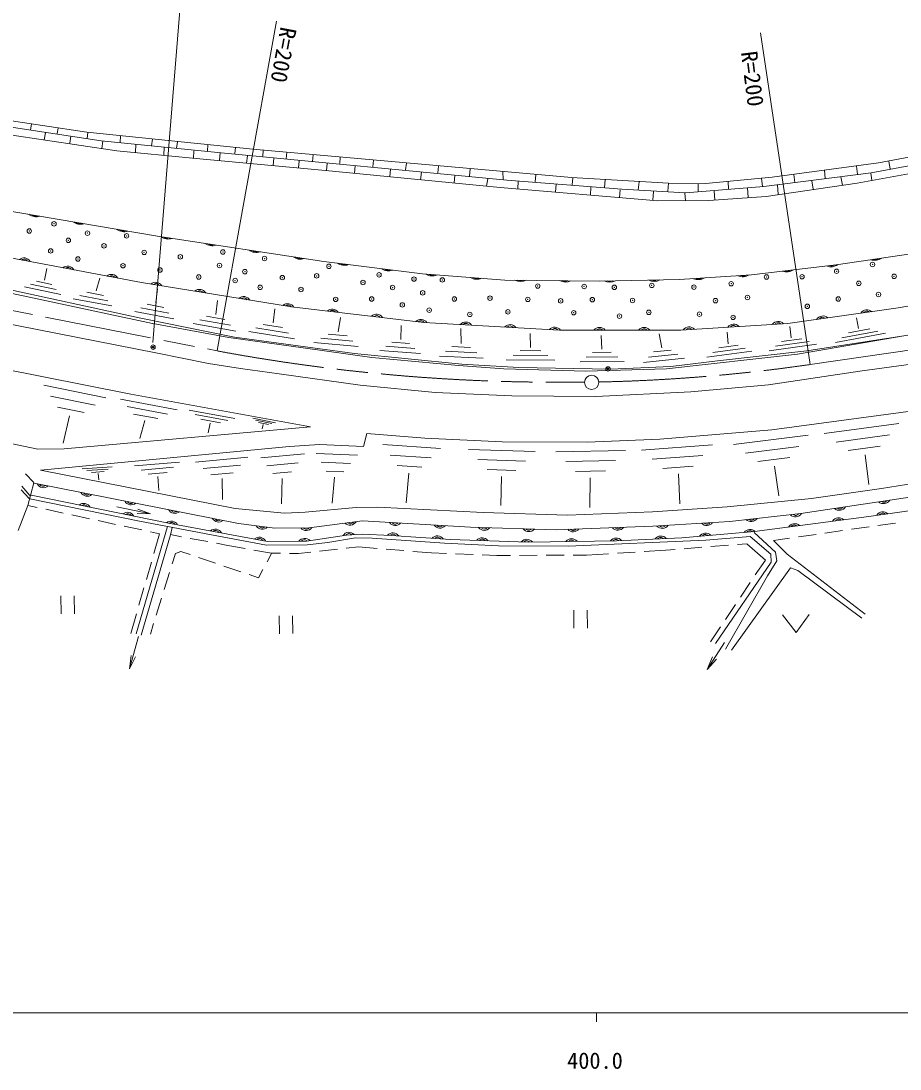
# Model space of a CAD drawing. Units: millimetres, scale not verified. Extents: x 40000 to 680000, y 20000 to 380000.
# Drawn here: x 403526 to 502026, y 198715 to 316098 of the extents above; entities that cross this region are included whole.
import ezdxf
from ezdxf.enums import TextEntityAlignment as Align

# ---------------------------------------------------------------- set-up
doc = ezdxf.new("R2010")
doc.units = ezdxf.units.MM
doc.header["$LTSCALE"] = 1000
doc.header["$PDMODE"] = 32
doc.header["$PDSIZE"] = 500
doc.linetypes.add('CHAIN', pattern=[18.5, 12, -1.5, 3.5, -1.5])
for name, color, linetype, lineweight in [('M-BGD', 7, 'Continuous', 13), ('M-BMK', 2, 'CHAIN', 13), ('M-BMK-SRVR', 3, 'Continuous', 13), ('M-STR-STRC', 7, 'Continuous', 13), ('M-TTL-BAND', 7, 'Continuous', 13)]:
    doc.layers.add(name, color=color, linetype=linetype, lineweight=lineweight)
doc.styles.add('ＭＳ ゴシック', font='')
doc.styles.get('ＭＳ ゴシック').set_extended_font_data('MS Gothic')

# ---------------------------------------------------------------- blocks, each defined once
blk = doc.blocks.new('田')
at = {"color": 7, "linetype": 'Continuous', "lineweight": 13}
for p, q in [((-0.75, 1), (-0.75, -1)), ((0.75, -1), (0.75, 1))]:
    blk.add_line(p, q, dxfattribs=at)
blk = doc.blocks.new('畑')
at = {"color": 7, "linetype": 'Continuous', "lineweight": 13}
for p, q in [((-1.5, 1), (0, -1)), ((0, -1), (1.5, 1))]:
    blk.add_line(p, q, dxfattribs=at)

msp = doc.modelspace()

# ---------------------------------------------------------------- linework, layer by layer
at = {"layer": 'M-BGD'}
for p, q in [((410899, 303632), (392842, 306370)), ((392982, 305647), (412508, 302686)), ((404721, 304540), (404610, 303908)), ((407692, 304098), (407566, 303481)), ((402285, 303346), (414274, 301545)), ((406286, 303576), (406112, 302802)), ((409131, 303181), (408989, 302406)), ((429503, 301758), (410899, 303632)), ((411028, 303608), (410949, 302944)), ((414695, 303228), (414648, 302485)), ((418272, 302863), (418162, 302120)), ((412508, 302686), (425952, 301326)), ((412703, 302628), (412577, 301822)), ((416391, 302247), (416344, 301409)), ((419584, 301915), (419537, 301061)), ((421054, 302563), (420944, 301852)), ((424469, 302231), (424437, 301536)), ((427572, 301925), (427498, 301240)), ((465199, 298550), (429503, 301758)), ((498774, 299085), (514539, 302046)), ((512427, 302672), (499604, 300196)), ((414274, 301545), (422763, 300722)), ((422763, 300722), (437633, 299332)), ((422888, 301567), (422841, 300729)), ((425860, 301314), (425765, 300508)), ((425952, 301326), (457962, 298285)), ((428900, 300988), (428816, 300187)), ((430670, 301588), (430618, 300956)), ((431861, 300714), (431798, 299923)), ((433305, 301388), (433252, 300661)), ((436266, 301114), (436182, 300366)), ((439301, 300829), (439238, 300134)), ((443042, 300503), (442958, 299776)), ((497229, 297943), (511944, 300619)), ((434696, 300440), (434612, 299649)), ((437633, 299332), (457237, 297429)), ((437836, 300144), (437773, 299354)), ((440987, 299870), (440892, 299070)), ((444929, 299491), (444865, 298669)), ((446720, 300176), (446625, 299407)), ((450314, 299828), (450229, 299091)), ((453854, 299533), (453802, 298732)), ((499604, 300196), (487689, 298618)), ((493552, 299373), (493647, 298456)), ((497145, 299836), (497261, 298951)), ((500760, 300374), (500918, 299541)), ((352121, 298990), (417039, 286794)), ((448396, 299164), (448290, 298321)), ((452137, 298796), (452084, 297953)), ((455825, 298427), (455699, 297605)), ((457532, 299207), (457553, 298374)), ((457962, 298285), (470846, 297244)), ((461231, 298859), (461157, 298079)), ((476095, 297932), (465199, 298550)), ((465362, 298511), (465278, 297752)), ((468977, 298287), (468914, 297444)), ((487689, 298618), (480234, 297886)), ((486512, 298456), (486597, 297592)), ((486771, 297565), (498774, 299085)), ((490106, 298898), (490232, 298024)), ((492140, 298203), (492277, 297244)), ((495407, 298624), (495586, 297718)), ((498747, 299056), (498853, 298266)), ((457237, 297429), (474898, 295936)), ((459250, 298132), (459187, 297320)), ((463486, 297794), (463413, 296951)), ((467396, 297489), (467333, 296583)), ((470652, 297202), (470589, 296338)), ((470846, 297244), (477968, 296844)), ((472792, 298066), (472676, 297191)), ((474404, 296991), (474330, 296021)), ((476090, 297918), (476006, 297023)), ((480234, 297886), (476095, 297932)), ((477968, 296844), (486771, 297565)), ((479389, 297834), (479399, 297044)), ((481212, 297054), (481264, 296064)), ((482761, 298087), (482803, 297307)), ((484942, 297360), (485016, 296369)), ((487041, 296451), (497229, 297943)), ((488283, 297707), (488378, 296685)), ((474898, 295936), (480609, 295988)), ((477913, 296801), (477976, 296000)), ((480609, 295988), (487041, 296451)), ((418839, 291986), (399100, 295347)), ((365580, 293926), (416773, 282843)), ((437458, 289159), (418839, 291986)), ((503505, 290066), (494862, 288785)), ((448502, 287772), (437458, 289159)), ((494862, 288785), (485366, 287665)), ((369200, 288565), (418636, 278947)), ((406173, 287056), (406422, 288377)), ((457731, 287078), (448502, 287772)), ((485366, 287665), (477310, 287131)), ((394792, 287206), (418265, 282221)), ((407485, 286011), (404586, 286634)), ((406988, 286576), (405249, 286949)), ((411935, 285856), (412375, 287296)), ((417039, 286794), (433848, 284075)), ((468348, 286971), (457731, 287078)), ((477310, 287131), (468348, 286971)), ((407982, 285447), (403924, 286318)), ((413247, 284771), (410135, 285340)), ((412771, 285365), (410904, 285706)), ((418631, 284540), (418807, 286108)), ((501829, 283952), (513942, 286176)), ((413722, 284177), (409366, 284974)), ((419530, 284021), (417653, 284362)), ((425379, 283206), (425563, 284791)), ((433848, 284075), (448681, 282345)), ((420665, 282747), (416283, 283544)), ((420098, 283384), (416968, 283953)), ((426368, 282673), (424309, 283035)), ((431781, 282299), (431965, 283868)), ((489469, 282221), (501829, 283952)), ((490525, 278767), (514497, 282919)), ((416773, 282843), (427467, 280683)), ((418300, 282217), (426804, 280652)), ((427618, 281374), (422813, 282221)), ((426993, 282023), (423561, 282628)), ((432834, 281780), (430647, 282121)), ((439064, 281285), (439320, 282870)), ((446079, 280414), (446135, 281983)), ((448681, 282345), (463883, 281480)), ((477480, 281480), (489469, 282221)), ((489843, 280627), (489659, 281876)), ((497384, 281659), (497135, 282843)), ((426804, 280652), (435152, 279490)), ((427467, 280683), (440908, 278852)), ((434170, 280507), (429066, 281303)), ((433502, 281143), (429856, 281712)), ((440700, 280245), (437143, 280565)), ((440074, 280837), (437940, 281029)), ((452837, 279961), (452797, 281649)), ((460608, 279525), (460584, 281093)), ((463883, 281480), (477480, 281480)), ((468601, 279329), (468553, 280882)), ((475323, 279480), (475051, 281057)), ((482784, 279934), (482647, 281230)), ((491575, 279145), (504979, 281232)), ((500405, 281129), (494803, 280083)), ((499522, 281374), (495521, 280627)), ((498639, 281620), (496238, 281172)), ((435152, 279490), (442842, 278399)), ((441326, 279653), (436346, 280101)), ((447675, 279418), (444421, 279667)), ((447043, 279991), (445090, 280140)), ((453896, 279537), (451795, 279633)), ((484664, 279463), (481054, 278965)), ((483897, 279795), (481731, 279496)), ((492659, 279891), (487356, 279144)), ((491840, 280201), (488052, 279667)), ((491021, 280510), (488748, 280190)), ((418636, 278947), (424536, 277747)), ((440908, 278852), (452938, 277643)), ((442842, 278399), (452540, 277498)), ((448307, 278846), (443751, 279194)), ((455324, 278348), (450420, 278572)), ((454610, 278943), (451107, 279103)), ((462568, 278636), (458674, 278671)), ((461782, 279166), (459445, 279187)), ((470389, 278485), (466868, 278449)), ((469668, 278995), (467556, 278974)), ((477856, 278316), (473275, 277843)), ((477111, 278774), (473839, 278436)), ((476366, 279232), (474402, 279029)), ((475872, 277131), (490525, 278767)), ((485431, 279130), (480377, 278433)), ((481577, 278046), (491575, 279145)), ((497527, 276886), (509979, 278584)), ((399299, 277557), (415838, 274306)), ((424536, 277747), (428137, 277164)), ((428137, 277164), (432459, 276581)), ((452540, 277498), (457626, 277131)), ((452938, 277643), (459310, 277277)), ((457626, 277131), (466802, 276882)), ((463355, 278106), (457903, 278156)), ((459310, 277277), (469601, 277094)), ((471109, 277974), (466179, 277924)), ((466802, 276882), (475872, 277131)), ((469601, 277094), (476358, 277387)), ((476358, 277387), (481577, 278046)), ((432459, 276581), (441546, 275291)), ((487288, 275343), (497527, 276886)), ((406080, 275294), (413051, 273875)), ((441546, 275291), (449933, 274468)), ((478593, 274571), (487288, 275343)), ((406846, 274075), (411826, 273061)), ((414694, 273757), (421043, 272562)), ((415838, 274306), (435973, 270625)), ((449933, 274468), (458526, 274108)), ((458526, 274108), (467942, 274056)), ((467942, 274056), (478593, 274571)), ((514082, 273881), (487643, 270298)), ((405399, 268126), (383674, 272666)), ((407613, 272856), (410601, 272247)), ((415422, 272914), (419957, 272061)), ((422391, 272519), (427495, 271573)), ((408954, 271874), (408266, 268825)), ((416151, 272071), (418872, 271559)), ((417392, 271367), (416856, 269351)), ((423043, 272016), (426688, 271340)), ((423694, 271513), (425882, 271107)), ((429497, 271623), (432053, 271092)), ((429823, 271379), (431649, 271000)), ((435973, 270625), (408383, 268178)), ((424736, 271065), (424504, 269960)), ((430149, 271135), (431245, 270907)), ((430671, 270909), (430554, 270404)), ((487643, 270298), (475094, 269248)), ((493538, 269883), (501904, 271003)), ((442298, 269908), (441914, 268424)), ((448780, 269358), (442298, 269908)), ((457460, 268974), (448780, 269358)), ((466964, 268919), (457460, 268974)), ((475094, 269248), (466964, 268919)), ((483373, 268656), (491739, 269701)), ((494877, 268941), (500853, 269741)), ((408383, 268178), (405399, 268126)), ((433615, 268451), (405730, 265784)), ((436970, 268644), (433615, 268451)), ((436611, 267663), (441217, 267464)), ((441914, 268424), (436970, 268644)), ((444072, 268652), (450521, 268204)), ((453684, 268092), (461153, 267868)), ((463469, 267836), (471274, 267985)), ((473050, 268039), (481005, 268636)), ((484723, 267701), (490698, 268448)), ((496216, 268000), (499802, 268480)), ((416249, 266258), (421284, 266700)), ((423084, 266695), (428959, 267226)), ((430390, 267173), (435295, 267621)), ((431067, 266287), (434570, 266607)), ((437175, 266669), (440465, 266527)), ((444884, 267479), (449490, 267158)), ((454727, 266972), (460062, 266812)), ((464564, 266745), (470139, 266852)), ((474247, 267012), (479928, 267439)), ((486073, 266746), (489658, 267194)), ((498105, 267505), (498537, 264200)), ((404022, 265387), (404986, 264389)), ((405730, 265784), (427512, 261509)), ((410388, 265943), (413763, 266176)), ((410902, 265736), (413313, 265902)), ((411416, 265528), (412863, 265628)), ((412161, 265418), (412257, 264696)), ((417008, 265797), (420604, 266113)), ((417766, 265336), (419924, 265526)), ((423937, 265985), (428134, 266364)), ((424791, 265275), (427309, 265502)), ((431743, 265401), (433845, 265594)), ((437740, 265675), (439714, 265590)), ((445696, 266305), (448460, 266113)), ((447005, 265469), (446677, 262140)), ((455770, 265851), (458971, 265755)), ((465659, 265654), (469004, 265718)), ((475443, 265985), (478852, 266241)), ((477188, 265371), (477368, 262034)), ((487969, 266234), (488433, 262921)), ((404279, 261823), (404979, 264361)), ((427898, 259831), (405011, 264321)), ((418871, 265082), (418988, 263510)), ((426059, 264864), (426102, 262506)), ((432778, 264864), (432706, 262016)), ((438665, 264989), (438385, 262092)), ((457355, 265078), (457283, 261813)), ((467318, 264944), (467258, 261607)), ((515456, 264647), (490907, 260929)), ((499951, 263743), (508851, 265134)), ((403538, 263567), (404439, 262625)), ((403628, 263978), (404530, 262968)), ((404653, 262970), (420040, 259851)), ((492114, 262607), (499951, 263743)), ((403202, 259020), (404279, 261823)), ((405329, 261612), (404305, 261833)), ((416796, 260060), (404527, 262587)), ((482666, 261692), (492114, 262607)), ((498512, 260610), (510323, 262258)), ((408262, 260982), (406306, 261402)), ((411195, 260351), (409239, 260771)), ((414280, 261664), (418057, 260899)), ((418057, 260897), (416537, 260948)), ((418057, 260897), (416636, 261438)), ((427512, 261509), (433042, 260959)), ((433042, 260959), (435386, 261069)), ((435386, 261069), (441099, 261619)), ((441099, 261619), (443516, 261655)), ((443516, 261655), (455308, 261033)), ((455308, 261033), (464757, 260740)), ((464757, 260740), (474279, 261106)), ((474279, 261106), (482666, 261692)), ((490907, 260929), (482942, 260051)), ((485719, 258907), (498512, 260610)), ((414128, 259720), (412172, 260141)), ((417060, 259089), (415105, 259510)), ((419934, 259478), (416444, 247464)), ((424889, 258559), (416796, 260060)), ((420040, 259851), (431163, 257817)), ((431963, 259281), (427898, 259831)), ((441796, 260105), (435808, 259336)), ((453882, 259391), (441796, 260105)), ((474317, 259501), (463495, 259117)), ((482942, 260051), (474317, 259501)), ((498551, 259447), (496571, 259164)), ((501521, 259870), (499541, 259588)), ((417000, 247315), (420272, 258546)), ((419062, 258659), (418038, 258879)), ((418420, 256440), (419062, 258659)), ((420272, 258546), (420478, 259352)), ((421516, 258334), (420276, 258565)), ((431042, 257387), (424889, 258559)), ((435808, 259336), (431963, 259281)), ((435509, 257849), (440014, 258512)), ((440014, 258512), (441772, 258622)), ((441772, 258622), (444995, 258476)), ((444995, 258476), (451644, 258028)), ((463495, 259117), (453882, 259391)), ((477572, 258215), (485719, 258907)), ((480263, 257945), (485244, 258347)), ((485244, 258347), (487551, 256370)), ((488063, 256589), (485683, 258823)), ((492612, 258599), (490632, 258317)), ((495581, 259023), (493601, 258741)), ((424465, 257784), (422499, 258150)), ((426688, 257369), (425448, 257600)), ((428650, 257018), (426688, 257369)), ((435583, 257423), (431042, 257387)), ((431163, 257817), (435509, 257849)), ((437927, 257680), (435583, 257423)), ((441003, 258192), (437927, 257680)), ((441337, 257186), (439974, 257037)), ((442871, 258156), (441003, 258192)), ((443445, 257017), (441337, 257186)), ((450965, 257606), (442871, 258156)), ((457044, 257313), (450965, 257606)), ((451644, 258028), (460360, 257739)), ((464845, 257277), (457044, 257313)), ((460360, 257739), (470248, 257886)), ((480276, 257940), (464845, 257277)), ((470248, 257886), (477572, 258215)), ((479823, 257146), (477830, 256984)), ((482814, 257388), (480820, 257226)), ((484845, 257552), (483810, 257469)), ((486932, 255721), (484845, 257552)), ((489642, 258176), (487864, 257922)), ((489382, 256370), (487880, 257871)), ((420836, 256457), (420471, 255283)), ((421446, 256677), (420836, 256457)), ((422476, 256330), (421446, 256677)), ((425319, 255370), (423424, 256010)), ((431595, 256490), (429634, 256842)), ((431592, 256442), (431102, 255533)), ((432615, 256478), (431595, 256490)), ((434635, 256454), (433615, 256466)), ((435998, 256603), (434635, 256454)), ((438980, 256929), (436992, 256711)), ((446436, 256776), (444442, 256937)), ((449540, 256527), (447432, 256696)), ((451204, 256460), (449540, 256527)), ((454202, 256340), (452204, 256420)), ((456865, 256234), (455201, 256301)), ((458382, 256239), (456865, 256234)), ((461382, 256250), (459382, 256243)), ((464382, 256261), (462382, 256254)), ((466900, 256271), (465382, 256265)), ((469353, 256422), (466900, 256271)), ((472347, 256607), (470351, 256484)), ((475799, 256820), (473345, 256668)), ((476833, 256904), (475799, 256820)), ((487551, 256370), (487587, 255491)), ((488210, 255637), (488063, 256589)), ((498135, 249668), (489382, 256370)), ((417585, 253558), (418142, 255479)), ((428161, 254411), (426266, 255050)), ((487587, 255491), (481362, 246372)), ((489748, 254832), (483156, 245639)), ((485808, 254048), (486932, 255721)), ((487185, 253953), (488210, 255637)), ((490590, 254539), (489748, 254832)), ((420174, 254328), (419581, 252418)), ((430138, 253744), (429109, 254091)), ((430628, 254653), (430138, 253744)), ((482460, 245749), (487185, 253953)), ((497732, 249228), (490590, 254539)), ((416751, 250676), (417307, 252598)), ((484135, 251558), (485250, 253218)), ((419284, 251463), (418690, 249553)), ((482461, 249068), (483577, 250728)), ((415831, 247497), (416473, 249716)), ((418393, 248598), (418028, 247424)), ((480780, 246566), (481904, 248238)), ((416707, 247144), (415681, 243555)), ((482367, 246469), (480398, 243474)), ((415670, 243536), (415869, 245044)), ((415670, 243536), (416347, 244898)), ((480421, 243481), (481026, 244877)), ((480421, 243481), (481446, 244605))]:
    msp.add_line(p, q, dxfattribs=at)
for centre, radius in [((418330, 279563), 250), ((418330, 279563), 125), ((469298, 277125), 100), ((469298, 277125), 60)]:
    msp.add_circle(centre, radius, dxfattribs=at)
for centre, radius, start, end in [((405234, 295547), 1377, 233.34544, 287.32837), ((405131, 294943), 688, 233.34544, 287.32837), ((410163, 294708), 1377, 233.34544, 287.32837), ((410060, 294103), 688, 233.34544, 287.32837), ((415092, 293869), 1377, 233.34544, 287.32837), ((414989, 293264), 688, 233.34544, 287.32837), ((420003, 293051), 1377, 234.37343, 288.35637), ((419910, 292444), 688, 234.37343, 288.35637), ((424946, 292300), 1377, 234.37343, 288.35637), ((424854, 291693), 688, 234.37343, 288.35637), ((429889, 291549), 1377, 234.37343, 288.35637), ((429797, 290943), 688, 234.37343, 288.35637), ((403838, 288764), 801, 28.07857, 130.6426), ((403884, 289011), 400, 28.07857, 130.6426), ((434832, 290799), 1377, 234.37343, 288.35637), ((434740, 290192), 688, 234.37343, 288.35637), ((439752, 290107), 1377, 235.84945, 289.83239), ((439676, 289498), 688, 235.84945, 289.83239), ((494280, 289882), 1313, 248.54729, 305.39974), ((494349, 289342), 688, 249.73705, 303.71998), ((499189, 290667), 1377, 251.4355, 305.41844), ((499279, 290060), 688, 251.4355, 305.41844), ((408752, 287841), 801, 28.07857, 130.6426), ((408798, 288088), 400, 28.07857, 130.6426), ((413666, 286918), 801, 28.07857, 130.6426), ((444713, 289484), 1377, 235.84945, 289.83239), ((444637, 288875), 688, 235.84945, 289.83239), ((449618, 288918), 1377, 238.71115, 292.69408), ((449572, 288306), 688, 238.71115, 292.69408), ((484404, 288831), 1377, 246.79742, 300.78036), ((484445, 288219), 688, 246.79742, 300.78036), ((489311, 289366), 1377, 249.73705, 303.71998), ((489383, 288757), 688, 249.73705, 303.71998), ((413712, 287164), 400, 28.07857, 130.6426), ((418600, 286034), 801, 29.52915, 132.09318), ((418640, 286282), 400, 29.52915, 132.09318), ((454604, 288544), 1377, 238.71115, 292.69408), ((454558, 287932), 688, 238.71115, 292.69408), ((459515, 288287), 1377, 242.43272, 296.41565), ((459509, 287674), 688, 242.43272, 296.41565), ((464515, 288237), 1377, 242.43272, 296.41565), ((464509, 287623), 688, 242.43272, 296.41565), ((469481, 288219), 1377, 244.03156, 298.0145), ((469492, 287605), 688, 244.03156, 298.0145), ((474480, 288308), 1377, 244.03156, 298.0145), ((474491, 287695), 688, 244.03156, 298.0145), ((479415, 288501), 1377, 246.79742, 300.78036), ((479456, 287888), 688, 246.79742, 300.78036), ((423536, 285236), 801, 29.52915, 132.09318), ((423576, 285483), 400, 29.52915, 132.09318), ((428472, 284437), 801, 29.52915, 132.09318), ((428512, 284685), 400, 29.52915, 132.09318), ((433409, 283617), 818, 31.56248, 131.11191), ((433448, 283886), 400, 29.52915, 132.09318), ((438394, 283041), 801, 32.06356, 134.62759), ((438423, 283289), 400, 32.06356, 134.62759), ((443360, 282461), 801, 32.06356, 134.62759), ((443389, 282710), 400, 32.06356, 134.62759), ((493367, 282261), 801, 46.6876, 149.25162), ((493332, 282509), 400, 46.6876, 149.25162), ((498319, 282954), 801, 46.6876, 149.25162), ((498284, 283202), 400, 46.6876, 149.25162), ((448331, 281851), 826, 35.12361, 133.34319), ((448354, 282119), 408, 33.50571, 133.34017), ((453346, 281577), 801, 35.46077, 138.02479), ((453360, 281828), 400, 35.46077, 138.02479), ((458338, 281293), 801, 35.46077, 138.02479), ((458352, 281543), 400, 35.46077, 138.02479), ((463331, 280984), 819, 37.24101, 136.7613), ((468358, 280979), 801, 38.71799, 141.28201), ((473358, 280979), 801, 38.71799, 141.28201), ((478387, 281034), 801, 42.25755, 144.82157), ((483377, 281342), 801, 42.25755, 144.82157), ((483362, 281592), 400, 42.25755, 144.82157), ((488368, 281651), 801, 42.25755, 144.82157), ((488352, 281901), 400, 42.25755, 144.82157), ((463344, 281259), 400, 35.46077, 138.02479), ((468358, 281229), 400, 38.71799, 141.28201), ((473358, 281229), 400, 38.71799, 141.28201), ((478371, 281284), 400, 42.25755, 144.82157), ((406050, 264628), 801, 207.61782, 310.18185), ((406002, 264382), 400, 207.61782, 310.18185), ((410957, 263665), 801, 207.61782, 310.18185), ((410909, 263419), 400, 207.61782, 310.18185), ((410560, 261262), 801, 27.25953, 129.82355), ((410610, 261507), 400, 27.25953, 129.82355), ((415863, 262703), 801, 207.61782, 310.18185), ((415815, 262457), 400, 207.61782, 310.18185), ((500170, 262839), 801, 227.32815, 329.89217), ((500207, 262591), 400, 227.32815, 329.89217), ((415461, 260268), 801, 27.25953, 129.82355), ((415510, 260514), 400, 27.25953, 129.82355), ((420770, 261740), 801, 207.61782, 310.18185), ((420722, 261494), 400, 207.61782, 310.18185), ((490301, 261349), 790, 224.08929, 328.76061), ((490327, 261118), 400, 225.01481, 327.57883), ((495226, 262090), 801, 227.32815, 329.89217), ((495264, 261843), 400, 227.32815, 329.89217), ((500113, 260328), 801, 46.66146, 149.22548), ((500078, 260576), 400, 46.66146, 149.22548), ((420369, 259273), 808, 28.78432, 130.14113), ((420417, 259528), 400, 28.35228, 130.91631), ((425676, 260777), 801, 207.61782, 310.18185), ((425628, 260531), 400, 207.61782, 310.18185), ((430579, 259974), 801, 211.02194, 313.58596), ((430545, 259726), 400, 211.02194, 313.58596), ((440396, 260431), 801, 226.03701, 328.60103), ((440428, 260182), 400, 226.03701, 328.60103), ((445472, 260390), 801, 215.33626, 317.90028), ((445457, 260140), 400, 215.33626, 317.90028), ((450463, 260095), 801, 215.33626, 317.90028), ((450449, 259845), 400, 215.33626, 317.90028), ((475383, 260071), 801, 222.36248, 324.9265), ((475399, 259821), 400, 222.36248, 324.9265), ((480373, 260389), 801, 222.36248, 324.9265), ((480389, 260139), 400, 222.36248, 324.9265), ((485330, 260818), 801, 225.01481, 327.57883), ((485357, 260569), 400, 225.01481, 327.57883), ((490199, 258998), 801, 46.3001, 148.86412), ((490166, 259246), 400, 46.3001, 148.86412), ((495155, 259658), 801, 46.3001, 148.86412), ((495122, 259906), 400, 46.3001, 148.86412), ((425290, 258382), 801, 28.35228, 130.91631), ((425335, 258628), 400, 28.35228, 130.91631), ((430209, 257482), 801, 28.35228, 130.91631), ((435479, 259780), 759, 217.07492, 327.83313), ((435495, 259560), 387, 216.95313, 324.73062), ((440277, 258067), 766, 40.552, 149.6952), ((440253, 258295), 387, 40.38572, 148.15678), ((445199, 257971), 792, 34.40389, 138.67365), ((445213, 258215), 397, 34.3671, 138.24186), ((450184, 257624), 801, 34.86668, 137.4307), ((450200, 257874), 400, 34.86668, 137.4307), ((455442, 259848), 801, 217.08141, 319.64543), ((455434, 259598), 400, 217.08141, 319.64543), ((460440, 259705), 801, 217.08141, 319.64543), ((460432, 259455), 400, 217.08141, 319.64543), ((465405, 259686), 801, 220.75302, 323.31705), ((465414, 259436), 400, 220.75302, 323.31705), ((470402, 259863), 801, 220.75302, 323.31705), ((470411, 259613), 400, 220.75302, 323.31705), ((475226, 257608), 801, 41.29456, 143.85858), ((475214, 257858), 400, 41.29456, 143.85858), ((480234, 257938), 801, 43.57162, 146.13564), ((480213, 258188), 400, 43.57162, 146.13564), ((485219, 258341), 815, 44.96984, 145.07596), ((485195, 258611), 400, 43.57162, 146.13564), ((430254, 257728), 400, 28.35228, 130.91631), ((435314, 257271), 869, 47.10414, 138.83763), ((435292, 257564), 426, 44.35116, 138.73046), ((455196, 257409), 801, 36.81952, 139.38355), ((455204, 257660), 400, 36.81952, 139.38355), ((460201, 257218), 824, 39.87334, 138.41523), ((460204, 257482), 411, 39.28598, 138.34092), ((465216, 257310), 801, 39.56675, 142.13078), ((465212, 257561), 400, 39.56675, 142.13078), ((470223, 257368), 817, 41.74554, 141.57005), ((470215, 257627), 408, 41.65478, 141.55106)]:
    msp.add_arc(centre, radius, start, end, dxfattribs=at)
for p in [(407230, 293379), (404456, 292572), (410976, 292335), (408842, 291529), (412826, 290913), (415363, 292027), (406851, 290344), (417331, 290178), (426151, 290225), (409909, 289443), (414960, 288684), (421385, 289680), (425772, 288708), (430822, 289490), (438031, 288613), (498944, 288826), (419109, 288210), (423448, 287427), (428617, 288020), (432814, 287356), (436655, 287546), (443650, 287664), (487065, 287427), (491048, 287451), (494913, 288067), (501362, 287498), (427527, 287024), (430324, 286265), (441848, 286811), (445168, 286242), (447562, 287190), (450740, 287095), (461433, 286408), (466626, 286360), (470017, 286265), (474213, 286479), (478932, 286289), (483105, 286668), (497403, 286716), (434901, 286028), (448534, 285649), (456075, 285056), (484931, 285127), (499608, 285459), (438789, 284914), (442820, 284961), (446258, 284297), (452091, 284961), (460319, 284914), (463994, 284748), (467551, 284890), (472056, 284795), (481350, 284772), (491641, 284131), (495103, 284961), (449270, 283705), (453822, 283230), (458090, 283515), (465464, 283420), (470586, 283041), (473881, 283467), (479548, 283254), (483318, 282898), (418330, 279563), (469298, 277125)]:
    msp.add_point(p, dxfattribs=at)
at = {"layer": 'M-BMK'}
for p, q in [((369979, 290063), (425509, 279151)), ((491968, 277626), (524950, 282371))]:
    msp.add_line(p, q, dxfattribs=at)
for centre, radius, start, end in [((463541, 483712), 208073, 259.48214, 270.84186), ((464091, 470821), 195204, 271.24114, 278.19682)]:
    msp.add_arc(centre, radius, start, end, dxfattribs=at)
at = {"layer": 'M-BMK-SRVR'}
for p, q in [((432160, 316080), (425513, 279194)), ((491972, 277620), (486395, 314756))]:
    msp.add_line(p, q, dxfattribs=at)
msp.add_circle((467467, 275618), 800, dxfattribs=at)
at = {"layer": 'M-STR-STRC'}
msp.add_line((418318, 280095), (421570, 320481), dxfattribs=at)
at = {"layer": 'M-TTL-BAND'}
for p, q in [((40000, 205000), (579000, 205000)), ((468000, 205000), (468000, 204000))]:
    msp.add_line(p, q, dxfattribs=at)

# ---------------------------------------------------------------- block references
at = {"layer": 'M-BGD', "xscale": 1000, "yscale": 1000, "rotation": 0.65231}
for name, p in [('田', (408752, 250706)), ('田', (466227, 249099)), ('田', (433226, 248481)), ('畑', (490360, 248605))]:
    msp.add_blockref(name, p, dxfattribs=at)

# ---------------------------------------------------------------- texts
at = {"layer": 'M-BMK-SRVR', "style": 'ＭＳ ゴシック'}
for rotation, p in [(259.401, (432086, 315625)), (277.237, (483648, 312535))]:
    msp.add_text('R=200', height=1833, rotation=rotation, dxfattribs=at).set_placement(p, align=Align.BOTTOM_LEFT)
at = {"layer": 'M-TTL-BAND', "style": 'ＭＳ ゴシック'}
msp.add_text('400.0', height=1833, dxfattribs=at).set_placement((467844, 198195), align=Align.BOTTOM_CENTER)

doc.saveas('drawing.dxf')
